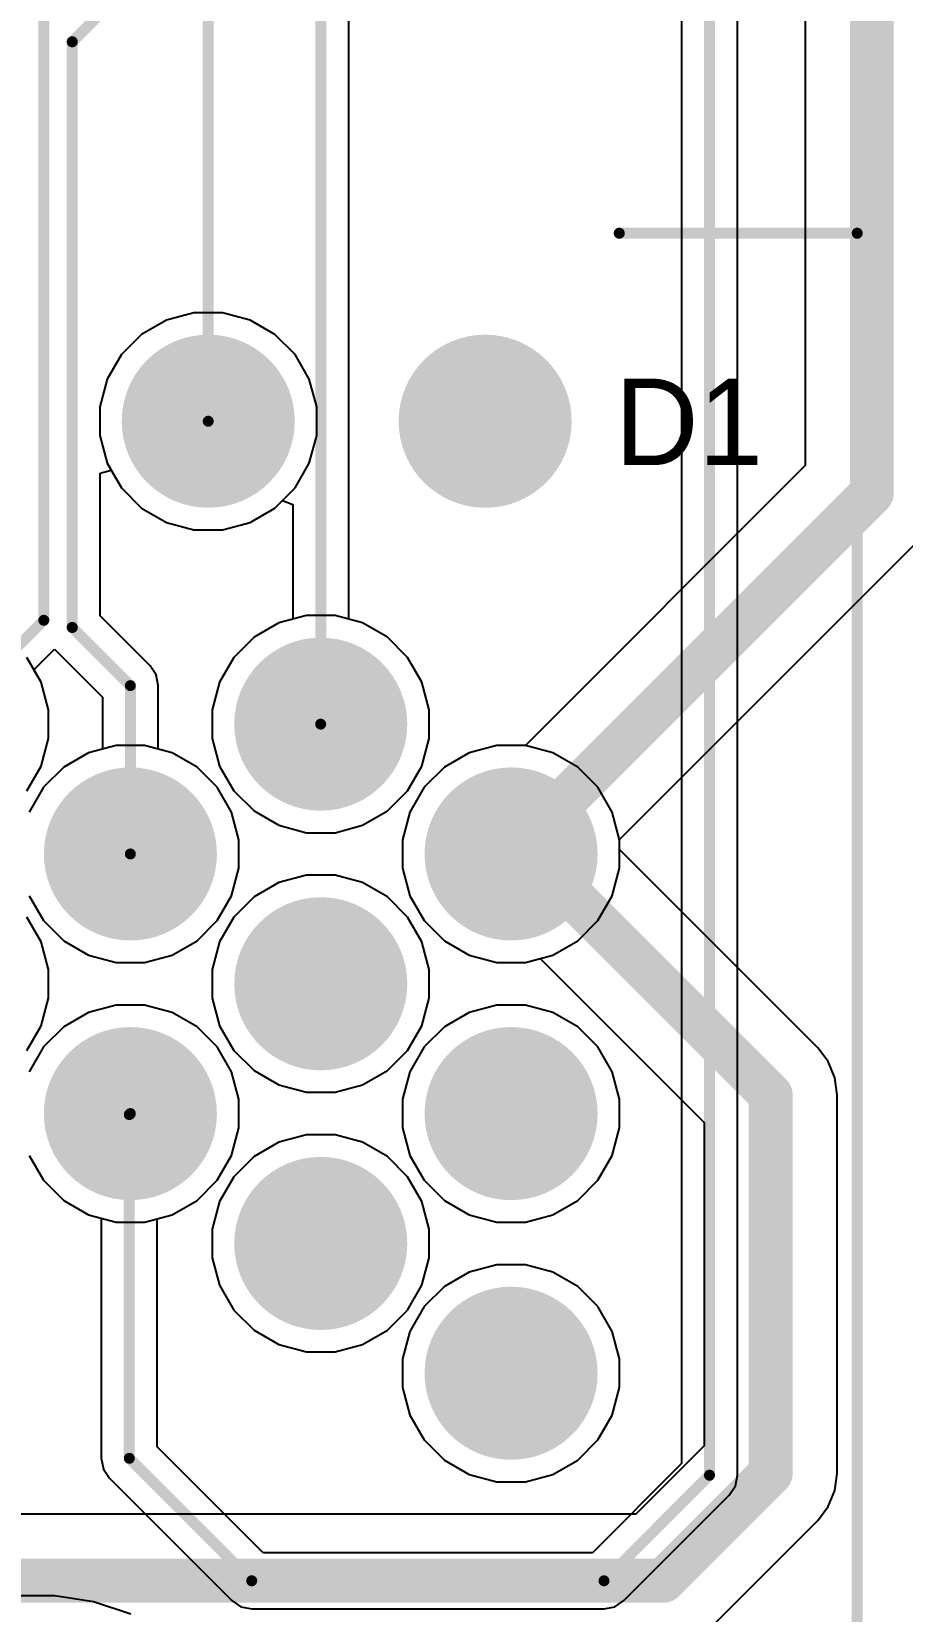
# Model space of a CAD drawing. Header units: millimetres. Extents: x 1 to 134, y -1 to 87.
# Drawn here: x 114.34 to 124.41, y 12.07 to 30.32 of the extents above; entities that cross this region are included whole.
import ezdxf

# ---------------------------------------------------------------- set-up
doc = ezdxf.new("R2010")
doc.units = ezdxf.units.MM
for name, color, linetype in [('BottomLayer', 5, 'Continuous'), ('BottomSolder', 6, 'Continuous'), ('MultiLayer', 9, 'Continuous'), ('PadHoleLayer', 156, 'Continuous'), ('TopLayer', 1, 'Continuous'), ('TopOverlay', 2, 'Continuous'), ('TopSolder', 216, 'Continuous')]:
    doc.layers.add(name, color=color, linetype=linetype)

# ---------------------------------------------------------------- blocks, each defined once
blk = doc.blocks.new('1_1376430_8_1')
at = {"layer": 'BottomLayer'}
h = blk.add_hatch(color=5, dxfattribs=at)
edge = h.paths.add_edge_path()
edge.add_arc((48.85, 8.225), 1, 0, 360)
h = blk.add_hatch(color=5, dxfattribs=at)
edge = h.paths.add_edge_path()
edge.add_arc((52.05, 8.225), 1, 0, 360)
h = blk.add_hatch(color=5, dxfattribs=at)
edge = h.paths.add_edge_path()
edge.add_arc((50.15, 4.725), 1, 0, 360)
h = blk.add_hatch(color=5, dxfattribs=at)
edge = h.paths.add_edge_path()
edge.add_arc((47.95, 3.225), 1, 0, 360)
h = blk.add_hatch(color=5, dxfattribs=at)
edge = h.paths.add_edge_path()
edge.add_arc((52.35, 3.225), 1, 0, 360)
h = blk.add_hatch(color=5, dxfattribs=at)
edge = h.paths.add_edge_path()
edge.add_arc((50.15, 1.725), 1, 0, 360)
h = blk.add_hatch(color=5, dxfattribs=at)
edge = h.paths.add_edge_path()
edge.add_arc((47.95, 0.225), 1, 0, 360)
h = blk.add_hatch(color=5, dxfattribs=at)
edge = h.paths.add_edge_path()
edge.add_arc((52.35, 0.225), 1, 0, 360)
h = blk.add_hatch(color=5, dxfattribs=at)
edge = h.paths.add_edge_path()
edge.add_arc((50.15, -1.275), 1, 0, 360)
h = blk.add_hatch(color=5, dxfattribs=at)
edge = h.paths.add_edge_path()
edge.add_arc((52.35, -2.775), 1, 0, 360)
at = {"layer": 'BottomSolder'}
h = blk.add_hatch(color=6, dxfattribs=at)
edge = h.paths.add_edge_path()
edge.add_arc((48.85, 8.225), 1, 0, 360)
h = blk.add_hatch(color=6, dxfattribs=at)
edge = h.paths.add_edge_path()
edge.add_arc((52.05, 8.225), 1, 0, 360)
h = blk.add_hatch(color=6, dxfattribs=at)
edge = h.paths.add_edge_path()
edge.add_arc((50.15, 4.725), 1, 0, 360)
h = blk.add_hatch(color=6, dxfattribs=at)
edge = h.paths.add_edge_path()
edge.add_arc((47.95, 3.225), 1, 0, 360)
h = blk.add_hatch(color=6, dxfattribs=at)
edge = h.paths.add_edge_path()
edge.add_arc((52.35, 3.225), 1, 0, 360)
h = blk.add_hatch(color=6, dxfattribs=at)
edge = h.paths.add_edge_path()
edge.add_arc((50.15, 1.725), 1, 0, 360)
h = blk.add_hatch(color=6, dxfattribs=at)
edge = h.paths.add_edge_path()
edge.add_arc((47.95, 0.225), 1, 0, 360)
h = blk.add_hatch(color=6, dxfattribs=at)
edge = h.paths.add_edge_path()
edge.add_arc((52.35, 0.225), 1, 0, 360)
h = blk.add_hatch(color=6, dxfattribs=at)
edge = h.paths.add_edge_path()
edge.add_arc((50.15, -1.275), 1, 0, 360)
h = blk.add_hatch(color=6, dxfattribs=at)
edge = h.paths.add_edge_path()
edge.add_arc((52.35, -2.775), 1, 0, 360)
at = {"layer": 'MultiLayer'}
h = blk.add_hatch(color=9, dxfattribs=at)
edge = h.paths.add_edge_path()
edge.add_arc((48.85, 8.225), 1, 0, 360)
h = blk.add_hatch(color=9, dxfattribs=at)
edge = h.paths.add_edge_path()
edge.add_arc((52.05, 8.225), 1, 0, 360)
h = blk.add_hatch(color=9, dxfattribs=at)
edge = h.paths.add_edge_path()
edge.add_arc((50.15, 4.725), 1, 0, 360)
h = blk.add_hatch(color=9, dxfattribs=at)
edge = h.paths.add_edge_path()
edge.add_arc((47.95, 3.225), 1, 0, 360)
h = blk.add_hatch(color=9, dxfattribs=at)
edge = h.paths.add_edge_path()
edge.add_arc((52.35, 3.225), 1, 0, 360)
h = blk.add_hatch(color=9, dxfattribs=at)
edge = h.paths.add_edge_path()
edge.add_arc((50.15, 1.725), 1, 0, 360)
h = blk.add_hatch(color=9, dxfattribs=at)
edge = h.paths.add_edge_path()
edge.add_arc((47.95, 0.225), 1, 0, 360)
h = blk.add_hatch(color=9, dxfattribs=at)
edge = h.paths.add_edge_path()
edge.add_arc((52.35, 0.225), 1, 0, 360)
h = blk.add_hatch(color=9, dxfattribs=at)
edge = h.paths.add_edge_path()
edge.add_arc((50.15, -1.275), 1, 0, 360)
h = blk.add_hatch(color=9, dxfattribs=at)
edge = h.paths.add_edge_path()
edge.add_arc((52.35, -2.775), 1, 0, 360)
at = {"layer": 'PadHoleLayer'}
h = blk.add_hatch(color=156, dxfattribs=at)
edge = h.paths.add_edge_path()
edge.add_arc((48.85, 8.225), 0.605, 0, 360)
h = blk.add_hatch(color=156, dxfattribs=at)
edge = h.paths.add_edge_path()
edge.add_arc((52.05, 8.225), 0.605, 0, 360)
h = blk.add_hatch(color=156, dxfattribs=at)
edge = h.paths.add_edge_path()
edge.add_arc((50.15, 4.725), 0.605, 0, 360)
h = blk.add_hatch(color=156, dxfattribs=at)
edge = h.paths.add_edge_path()
edge.add_arc((47.95, 3.225), 0.605, 0, 360)
h = blk.add_hatch(color=156, dxfattribs=at)
edge = h.paths.add_edge_path()
edge.add_arc((52.35, 3.225), 0.605, 0, 360)
h = blk.add_hatch(color=156, dxfattribs=at)
edge = h.paths.add_edge_path()
edge.add_arc((50.15, 1.725), 0.605, 0, 360)
h = blk.add_hatch(color=156, dxfattribs=at)
edge = h.paths.add_edge_path()
edge.add_arc((47.95, 0.225), 0.605, 0, 360)
h = blk.add_hatch(color=156, dxfattribs=at)
edge = h.paths.add_edge_path()
edge.add_arc((52.35, 0.225), 0.605, 0, 360)
h = blk.add_hatch(color=156, dxfattribs=at)
edge = h.paths.add_edge_path()
edge.add_arc((50.15, -1.275), 0.605, 0, 360)
h = blk.add_hatch(color=156, dxfattribs=at)
edge = h.paths.add_edge_path()
edge.add_arc((52.35, -2.775), 0.605, 0, 360)
at = {"layer": 'TopLayer'}
h = blk.add_hatch(color=1, dxfattribs=at)
edge = h.paths.add_edge_path()
edge.add_arc((48.85, 8.225), 1, 0, 360)
h = blk.add_hatch(color=1, dxfattribs=at)
edge = h.paths.add_edge_path()
edge.add_arc((52.05, 8.225), 1, 0, 360)
h = blk.add_hatch(color=1, dxfattribs=at)
edge = h.paths.add_edge_path()
edge.add_arc((50.15, 4.725), 1, 0, 360)
h = blk.add_hatch(color=1, dxfattribs=at)
edge = h.paths.add_edge_path()
edge.add_arc((47.95, 3.225), 1, 0, 360)
h = blk.add_hatch(color=1, dxfattribs=at)
edge = h.paths.add_edge_path()
edge.add_arc((52.35, 3.225), 1, 0, 360)
h = blk.add_hatch(color=1, dxfattribs=at)
edge = h.paths.add_edge_path()
edge.add_arc((50.15, 1.725), 1, 0, 360)
h = blk.add_hatch(color=1, dxfattribs=at)
edge = h.paths.add_edge_path()
edge.add_arc((47.95, 0.225), 1, 0, 360)
h = blk.add_hatch(color=1, dxfattribs=at)
edge = h.paths.add_edge_path()
edge.add_arc((52.35, 0.225), 1, 0, 360)
h = blk.add_hatch(color=1, dxfattribs=at)
edge = h.paths.add_edge_path()
edge.add_arc((50.15, -1.275), 1, 0, 360)
h = blk.add_hatch(color=1, dxfattribs=at)
edge = h.paths.add_edge_path()
edge.add_arc((52.35, -2.775), 1, 0, 360)
at = {"layer": 'TopSolder'}
h = blk.add_hatch(color=216, dxfattribs=at)
edge = h.paths.add_edge_path()
edge.add_arc((48.85, 8.225), 1, 0, 360)
h = blk.add_hatch(color=216, dxfattribs=at)
edge = h.paths.add_edge_path()
edge.add_arc((52.05, 8.225), 1, 0, 360)
h = blk.add_hatch(color=216, dxfattribs=at)
edge = h.paths.add_edge_path()
edge.add_arc((50.15, 4.725), 1, 0, 360)
h = blk.add_hatch(color=216, dxfattribs=at)
edge = h.paths.add_edge_path()
edge.add_arc((47.95, 3.225), 1, 0, 360)
h = blk.add_hatch(color=216, dxfattribs=at)
edge = h.paths.add_edge_path()
edge.add_arc((52.35, 3.225), 1, 0, 360)
h = blk.add_hatch(color=216, dxfattribs=at)
edge = h.paths.add_edge_path()
edge.add_arc((50.15, 1.725), 1, 0, 360)
h = blk.add_hatch(color=216, dxfattribs=at)
edge = h.paths.add_edge_path()
edge.add_arc((47.95, 0.225), 1, 0, 360)
h = blk.add_hatch(color=216, dxfattribs=at)
edge = h.paths.add_edge_path()
edge.add_arc((52.35, 0.225), 1, 0, 360)
h = blk.add_hatch(color=216, dxfattribs=at)
edge = h.paths.add_edge_path()
edge.add_arc((50.15, -1.275), 1, 0, 360)
h = blk.add_hatch(color=216, dxfattribs=at)
edge = h.paths.add_edge_path()
edge.add_arc((52.35, -2.775), 1, 0, 360)
at = {"layer": 'TopOverlay', "const_width": 0.127}
for points in [[(53.6, 10.397), (56.35, 10.397)], [(53.6, 10.397), (56.35, 10.397)], [(56.35, -18.833), (56.35, 10.397)], [(56.35, -18.833), (56.35, 10.397)]]:
    blk.add_lwpolyline(points, dxfattribs=at)
at = {"layer": 'TopOverlay', "const_width": 0.0635}
for points in [[(53.568, 10.397, 1), (53.632, 10.397, 1)], [(53.568, 10.397, 1), (53.632, 10.397, 1)], [(56.318, 10.397, 1), (56.382, 10.397, 1)], [(56.318, 10.397, 1), (56.382, 10.397, 1)], [(56.318, 10.397, 1), (56.382, 10.397, 1)], [(56.318, 10.397, 1), (56.382, 10.397, 1)]]:
    blk.add_lwpolyline(points, format="xyb", close=True, dxfattribs=at)
at = {"layer": 'TopOverlay'}
blk.add_text('D1', height=1, dxfattribs=at).set_placement((53.55, 7.718))

msp = doc.modelspace()

# ---------------------------------------------------------------- linework, layer by layer
at = {"layer": 'BottomLayer'}
for p, q in [((122.502, 13.644), (122.502, 70.028)), ((121.854, 69.894), (121.854, 13.778)), ((116.22, 27.076), (115.901, 26.991)), ((116.55, 27.076), (116.22, 27.076)), ((116.869, 26.991), (116.55, 27.076)), ((115.901, 26.991), (115.615, 26.825)), ((117.155, 26.825), (116.869, 26.991)), ((115.615, 26.825), (115.381, 26.592)), ((117.388, 26.592), (117.155, 26.825)), ((115.381, 26.592), (115.216, 26.306)), ((117.553, 26.306), (117.388, 26.592)), ((115.216, 26.306), (115.131, 25.987)), ((117.639, 25.987), (117.553, 26.306)), ((115.131, 25.987), (115.131, 25.657)), ((117.639, 25.657), (117.639, 25.987)), ((115.131, 25.657), (115.216, 25.338)), ((117.553, 25.338), (117.639, 25.657)), ((115.216, 25.338), (115.381, 25.052)), ((117.388, 25.052), (117.553, 25.338)), ((115.381, 25.052), (115.615, 24.819)), ((117.155, 24.819), (117.388, 25.052)), ((115.615, 24.819), (115.901, 24.653)), ((115.901, 24.653), (116.22, 24.568)), ((116.55, 24.568), (116.869, 24.653)), ((116.869, 24.653), (117.155, 24.819)), ((116.22, 24.568), (116.55, 24.568)), ((117.52, 23.576), (117.201, 23.491)), ((117.85, 23.576), (117.52, 23.576)), ((118.169, 23.491), (117.85, 23.576)), ((117.201, 23.491), (116.915, 23.325)), ((118.455, 23.325), (118.169, 23.491)), ((116.915, 23.325), (116.681, 23.092)), ((118.688, 23.092), (118.455, 23.325)), ((114.453, 22.806), (114.288, 23.092)), ((116.681, 23.092), (116.516, 22.806)), ((118.853, 22.806), (118.688, 23.092)), ((114.539, 22.487), (114.453, 22.806)), ((116.516, 22.806), (116.431, 22.487)), ((118.939, 22.487), (118.853, 22.806)), ((114.539, 22.157), (114.539, 22.487)), ((116.431, 22.487), (116.431, 22.157)), ((118.939, 22.157), (118.939, 22.487)), ((114.453, 21.838), (114.539, 22.157)), ((116.431, 22.157), (116.516, 21.838)), ((118.853, 21.838), (118.939, 22.157)), ((115.001, 21.991), (114.715, 21.825)), ((115.32, 22.076), (115.001, 21.991)), ((115.65, 22.076), (115.32, 22.076)), ((115.969, 21.991), (115.65, 22.076)), ((116.255, 21.825), (115.969, 21.991)), ((119.401, 21.991), (119.115, 21.825)), ((119.72, 22.076), (119.401, 21.991)), ((120.05, 22.076), (119.72, 22.076)), ((120.369, 21.991), (120.05, 22.076)), ((120.655, 21.825), (120.369, 21.991)), ((114.288, 21.552), (114.453, 21.838)), ((114.715, 21.825), (114.481, 21.592)), ((116.488, 21.592), (116.255, 21.825)), ((116.516, 21.838), (116.681, 21.552)), ((118.688, 21.552), (118.853, 21.838)), ((119.115, 21.825), (118.881, 21.592)), ((120.888, 21.592), (120.655, 21.825)), ((114.481, 21.592), (114.316, 21.306)), ((116.653, 21.306), (116.488, 21.592)), ((116.681, 21.552), (116.915, 21.319)), ((118.455, 21.319), (118.688, 21.552)), ((118.881, 21.592), (118.716, 21.306)), ((121.053, 21.306), (120.888, 21.592)), ((116.739, 20.987), (116.653, 21.306)), ((116.915, 21.319), (117.201, 21.153)), ((118.169, 21.153), (118.455, 21.319)), ((118.716, 21.306), (118.631, 20.987)), ((121.139, 20.987), (121.053, 21.306)), ((117.201, 21.153), (117.52, 21.068)), ((117.52, 21.068), (117.85, 21.068)), ((117.85, 21.068), (118.169, 21.153)), ((116.739, 20.657), (116.739, 20.987)), ((118.631, 20.987), (118.631, 20.657)), ((121.139, 20.657), (121.139, 20.987)), ((116.653, 20.338), (116.739, 20.657)), ((118.631, 20.657), (118.716, 20.338)), ((121.053, 20.338), (121.139, 20.657)), ((117.201, 20.491), (116.915, 20.325)), ((117.52, 20.576), (117.201, 20.491)), ((117.85, 20.576), (117.52, 20.576)), ((118.169, 20.491), (117.85, 20.576)), ((118.455, 20.325), (118.169, 20.491)), ((114.316, 20.338), (114.481, 20.052)), ((116.488, 20.052), (116.653, 20.338)), ((116.915, 20.325), (116.681, 20.092)), ((118.688, 20.092), (118.455, 20.325)), ((118.716, 20.338), (118.881, 20.052)), ((120.888, 20.052), (121.053, 20.338)), ((114.453, 19.806), (114.288, 20.092)), ((116.681, 20.092), (116.516, 19.806)), ((118.853, 19.806), (118.688, 20.092)), ((114.481, 20.052), (114.715, 19.819)), ((116.255, 19.819), (116.488, 20.052)), ((118.881, 20.052), (119.115, 19.819)), ((120.655, 19.819), (120.888, 20.052)), ((114.539, 19.487), (114.453, 19.806)), ((114.715, 19.819), (115.001, 19.653)), ((115.969, 19.653), (116.255, 19.819)), ((116.516, 19.806), (116.431, 19.487)), ((118.939, 19.487), (118.853, 19.806)), ((119.115, 19.819), (119.401, 19.653)), ((120.369, 19.653), (120.655, 19.819)), ((115.001, 19.653), (115.32, 19.568)), ((115.32, 19.568), (115.65, 19.568)), ((115.65, 19.568), (115.969, 19.653)), ((119.401, 19.653), (119.72, 19.568)), ((119.72, 19.568), (120.05, 19.568)), ((120.05, 19.568), (120.369, 19.653)), ((114.539, 19.157), (114.539, 19.487)), ((116.431, 19.487), (116.431, 19.157)), ((118.939, 19.157), (118.939, 19.487)), ((114.453, 18.838), (114.539, 19.157)), ((115.001, 18.991), (114.715, 18.825)), ((115.32, 19.076), (115.001, 18.991)), ((115.65, 19.076), (115.32, 19.076)), ((115.969, 18.991), (115.65, 19.076)), ((116.255, 18.825), (115.969, 18.991)), ((116.431, 19.157), (116.516, 18.838)), ((118.853, 18.838), (118.939, 19.157)), ((119.401, 18.991), (119.115, 18.825)), ((119.72, 19.076), (119.401, 18.991)), ((120.05, 19.076), (119.72, 19.076)), ((120.369, 18.991), (120.05, 19.076)), ((120.655, 18.825), (120.369, 18.991)), ((114.288, 18.552), (114.453, 18.838)), ((114.715, 18.825), (114.481, 18.592)), ((116.488, 18.592), (116.255, 18.825)), ((116.516, 18.838), (116.681, 18.552)), ((118.688, 18.552), (118.853, 18.838)), ((119.115, 18.825), (118.881, 18.592)), ((120.888, 18.592), (120.655, 18.825)), ((114.481, 18.592), (114.316, 18.306)), ((116.653, 18.306), (116.488, 18.592)), ((116.681, 18.552), (116.915, 18.319)), ((118.455, 18.319), (118.688, 18.552)), ((118.881, 18.592), (118.716, 18.306)), ((121.053, 18.306), (120.888, 18.592)), ((116.739, 17.987), (116.653, 18.306)), ((116.915, 18.319), (117.201, 18.153)), ((118.169, 18.153), (118.455, 18.319)), ((118.716, 18.306), (118.631, 17.987)), ((121.139, 17.987), (121.053, 18.306)), ((117.201, 18.153), (117.52, 18.068)), ((117.85, 18.068), (118.169, 18.153)), ((116.739, 17.657), (116.739, 17.987)), ((117.52, 18.068), (117.85, 18.068)), ((118.631, 17.987), (118.631, 17.657)), ((121.139, 17.657), (121.139, 17.987)), ((116.653, 17.338), (116.739, 17.657)), ((117.52, 17.576), (117.201, 17.491)), ((117.85, 17.576), (117.52, 17.576)), ((118.169, 17.491), (117.85, 17.576)), ((118.631, 17.657), (118.716, 17.338)), ((121.053, 17.338), (121.139, 17.657)), ((117.201, 17.491), (116.915, 17.325)), ((118.455, 17.325), (118.169, 17.491)), ((114.316, 17.338), (114.481, 17.052)), ((116.488, 17.052), (116.653, 17.338)), ((116.915, 17.325), (116.681, 17.092)), ((118.688, 17.092), (118.455, 17.325)), ((118.716, 17.338), (118.881, 17.052)), ((120.888, 17.052), (121.053, 17.338)), ((114.481, 17.052), (114.715, 16.819)), ((116.255, 16.819), (116.488, 17.052)), ((116.681, 17.092), (116.516, 16.806)), ((118.853, 16.806), (118.688, 17.092)), ((118.881, 17.052), (119.115, 16.819)), ((120.655, 16.819), (120.888, 17.052)), ((114.715, 16.819), (115.001, 16.653)), ((115.969, 16.653), (116.255, 16.819)), ((116.516, 16.806), (116.431, 16.487)), ((118.939, 16.487), (118.853, 16.806)), ((119.115, 16.819), (119.401, 16.653)), ((120.369, 16.653), (120.655, 16.819)), ((115.001, 16.653), (115.149, 16.614)), ((115.149, 16.614), (115.149, 13.839)), ((115.796, 16.607), (115.969, 16.653)), ((119.401, 16.653), (119.72, 16.568)), ((120.05, 16.568), (120.369, 16.653)), ((115.796, 13.973), (115.796, 16.607)), ((116.431, 16.487), (116.431, 16.157)), ((118.939, 16.157), (118.939, 16.487)), ((119.72, 16.568), (120.05, 16.568)), ((116.431, 16.157), (116.516, 15.838)), ((118.853, 15.838), (118.939, 16.157)), ((119.72, 16.076), (119.401, 15.991)), ((120.05, 16.076), (119.72, 16.076)), ((120.369, 15.991), (120.05, 16.076)), ((119.401, 15.991), (119.115, 15.825)), ((120.655, 15.825), (120.369, 15.991)), ((116.516, 15.838), (116.681, 15.552)), ((118.688, 15.552), (118.853, 15.838)), ((119.115, 15.825), (118.881, 15.592)), ((120.888, 15.592), (120.655, 15.825)), ((116.681, 15.552), (116.915, 15.319)), ((118.455, 15.319), (118.688, 15.552)), ((118.881, 15.592), (118.716, 15.306)), ((121.053, 15.306), (120.888, 15.592)), ((116.915, 15.319), (117.201, 15.153)), ((117.201, 15.153), (117.52, 15.068)), ((117.85, 15.068), (118.169, 15.153)), ((118.169, 15.153), (118.455, 15.319)), ((118.716, 15.306), (118.631, 14.987)), ((121.139, 14.987), (121.053, 15.306)), ((117.52, 15.068), (117.85, 15.068)), ((118.631, 14.987), (118.631, 14.657)), ((121.139, 14.657), (121.139, 14.987)), ((118.631, 14.657), (118.716, 14.338)), ((121.053, 14.338), (121.139, 14.657)), ((118.716, 14.338), (118.881, 14.052)), ((120.888, 14.052), (121.053, 14.338)), ((117.021, 12.748), (115.796, 13.973)), ((118.881, 14.052), (119.115, 13.819)), ((120.655, 13.819), (120.888, 14.052)), ((115.149, 13.839), (115.173, 13.715)), ((115.173, 13.715), (115.243, 13.61)), ((119.115, 13.819), (119.401, 13.653)), ((120.369, 13.653), (120.655, 13.819)), ((121.854, 13.778), (120.825, 12.748)), ((115.243, 13.61), (116.658, 12.195)), ((119.401, 13.653), (119.72, 13.568)), ((119.72, 13.568), (120.05, 13.568)), ((120.05, 13.568), (120.369, 13.653)), ((122.407, 13.415), (122.477, 13.52)), ((122.477, 13.52), (122.502, 13.644)), ((121.188, 12.195), (122.407, 13.415)), ((120.825, 12.748), (117.021, 12.748)), ((114.611, 12.251), (114.158, 12.251)), ((115.059, 12.18), (114.611, 12.251)), ((115.49, 12.04), (115.059, 12.18)), ((116.658, 12.195), (116.763, 12.125)), ((116.763, 12.125), (116.887, 12.101)), ((116.887, 12.101), (120.959, 12.101)), ((120.959, 12.101), (121.082, 12.125)), ((121.082, 12.125), (121.188, 12.195))]:
    msp.add_line(p, q, dxfattribs=at)
at = {"layer": 'BottomLayer', "const_width": 0.127}
for points in [[(122.178, 13.644), (122.178, 70.028)], [(115.472, 17.81), (115.485, 17.822)], [(115.472, 13.839), (115.472, 17.81)], [(115.472, 13.839), (116.887, 12.424)], [(120.959, 12.424), (122.178, 13.644)], [(116.887, 12.424), (120.959, 12.424)]]:
    msp.add_lwpolyline(points, dxfattribs=at)
at = {"layer": 'BottomLayer', "const_width": 0.0635}
for points in [[(115.441, 17.81, 1), (115.504, 17.81, 1)], [(115.441, 17.81, 1), (115.504, 17.81, 1)], [(115.453, 17.822, 1), (115.516, 17.822, 1)], [(115.441, 13.839, 1), (115.504, 13.839, 1)], [(115.441, 13.839, 1), (115.504, 13.839, 1)], [(122.146, 13.644, 1), (122.21, 13.644, 1)], [(122.146, 13.644, 1), (122.21, 13.644, 1)], [(116.855, 12.424, 1), (116.919, 12.424, 1)], [(116.855, 12.424, 1), (116.919, 12.424, 1)], [(120.927, 12.424, 1), (120.99, 12.424, 1)], [(120.927, 12.424, 1), (120.99, 12.424, 1)]]:
    msp.add_lwpolyline(points, format="xyb", close=True, dxfattribs=at)
at = {"layer": 'TopLayer'}
for p, q in [((123.285, 34.167), (123.285, 25.309)), ((118.008, 23.533), (118.008, 31.368)), ((115.137, 25.221), (115.264, 25.255)), ((115.137, 23.573), (115.137, 25.221)), ((115.264, 25.255), (115.381, 25.052)), ((123.285, 25.309), (120.051, 22.076)), ((115.381, 25.052), (115.615, 24.819)), ((117.155, 24.819), (117.244, 24.907)), ((117.244, 24.907), (117.361, 24.859)), ((117.361, 24.859), (117.361, 23.533)), ((115.615, 24.819), (115.901, 24.653)), ((115.901, 24.653), (116.22, 24.568)), ((116.55, 24.568), (116.869, 24.653)), ((116.869, 24.653), (117.155, 24.819)), ((116.22, 24.568), (116.55, 24.568)), ((121.138, 20.989), (124.597, 24.447)), ((115.714, 22.996), (115.137, 23.573)), ((117.201, 23.491), (116.915, 23.325)), ((117.361, 23.533), (117.201, 23.491)), ((118.169, 23.491), (118.008, 23.533)), ((118.455, 23.325), (118.169, 23.491)), ((114.37, 22.95), (114.607, 23.187)), ((114.607, 23.187), (115.161, 22.633)), ((116.915, 23.325), (116.681, 23.092)), ((118.688, 23.092), (118.455, 23.325)), ((116.681, 23.092), (116.516, 22.806)), ((118.853, 22.806), (118.688, 23.092)), ((114.453, 22.806), (114.37, 22.95)), ((115.784, 22.891), (115.714, 22.996)), ((115.808, 22.767), (115.784, 22.891)), ((114.539, 22.487), (114.453, 22.806)), ((115.808, 22.033), (115.808, 22.767)), ((116.516, 22.806), (116.431, 22.487)), ((118.939, 22.487), (118.853, 22.806)), ((114.539, 22.157), (114.539, 22.487)), ((115.161, 22.633), (115.161, 22.033)), ((116.431, 22.487), (116.431, 22.157)), ((118.939, 22.157), (118.939, 22.487)), ((114.453, 21.838), (114.539, 22.157)), ((116.431, 22.157), (116.516, 21.838)), ((118.853, 21.838), (118.939, 22.157)), ((115.001, 21.991), (114.715, 21.825)), ((115.161, 22.033), (115.001, 21.991)), ((115.969, 21.991), (115.808, 22.033)), ((116.255, 21.825), (115.969, 21.991)), ((119.401, 21.991), (119.115, 21.825)), ((119.72, 22.076), (119.401, 21.991)), ((120.05, 22.076), (119.72, 22.076)), ((120.051, 22.076), (120.05, 22.076)), ((114.288, 21.552), (114.453, 21.838)), ((114.715, 21.825), (114.481, 21.592)), ((116.488, 21.592), (116.255, 21.825)), ((116.516, 21.838), (116.681, 21.552)), ((118.688, 21.552), (118.853, 21.838)), ((119.115, 21.825), (118.881, 21.592)), ((114.481, 21.592), (114.316, 21.306)), ((116.653, 21.306), (116.488, 21.592)), ((116.681, 21.552), (116.915, 21.319)), ((118.455, 21.319), (118.688, 21.552)), ((118.881, 21.592), (118.716, 21.306)), ((116.739, 20.987), (116.653, 21.306)), ((116.915, 21.319), (117.201, 21.153)), ((118.169, 21.153), (118.455, 21.319)), ((118.716, 21.306), (118.631, 20.987)), ((117.201, 21.153), (117.52, 21.068)), ((117.52, 21.068), (117.85, 21.068)), ((117.85, 21.068), (118.169, 21.153)), ((116.739, 20.657), (116.739, 20.987)), ((118.631, 20.987), (118.631, 20.657)), ((121.139, 20.987), (121.138, 20.989)), ((121.139, 20.872), (121.139, 20.987)), ((123.429, 18.582), (121.139, 20.872)), ((116.653, 20.338), (116.739, 20.657)), ((118.631, 20.657), (118.716, 20.338)), ((117.201, 20.491), (116.915, 20.325)), ((117.52, 20.576), (117.201, 20.491)), ((117.85, 20.576), (117.52, 20.576)), ((118.169, 20.491), (117.85, 20.576)), ((118.455, 20.325), (118.169, 20.491)), ((114.316, 20.338), (114.481, 20.052)), ((116.488, 20.052), (116.653, 20.338)), ((116.915, 20.325), (116.681, 20.092)), ((118.688, 20.092), (118.455, 20.325)), ((118.716, 20.338), (118.881, 20.052)), ((114.453, 19.806), (114.288, 20.092)), ((116.681, 20.092), (116.516, 19.806)), ((118.853, 19.806), (118.688, 20.092)), ((114.481, 20.052), (114.715, 19.819)), ((116.255, 19.819), (116.488, 20.052)), ((118.881, 20.052), (119.115, 19.819)), ((114.539, 19.487), (114.453, 19.806)), ((114.715, 19.819), (115.001, 19.653)), ((115.969, 19.653), (116.255, 19.819)), ((116.516, 19.806), (116.431, 19.487)), ((118.939, 19.487), (118.853, 19.806)), ((119.115, 19.819), (119.401, 19.653)), ((115.001, 19.653), (115.32, 19.568)), ((115.32, 19.568), (115.65, 19.568)), ((115.65, 19.568), (115.969, 19.653)), ((119.401, 19.653), (119.72, 19.568)), ((119.72, 19.568), (120.05, 19.568)), ((120.05, 19.568), (120.222, 19.614)), ((120.222, 19.614), (122.117, 17.72)), ((114.539, 19.157), (114.539, 19.487)), ((116.431, 19.487), (116.431, 19.157)), ((118.939, 19.157), (118.939, 19.487)), ((114.453, 18.838), (114.539, 19.157)), ((115.001, 18.991), (114.715, 18.825)), ((115.32, 19.076), (115.001, 18.991)), ((115.65, 19.076), (115.32, 19.076)), ((115.969, 18.991), (115.65, 19.076)), ((116.255, 18.825), (115.969, 18.991)), ((116.431, 19.157), (116.516, 18.838)), ((118.853, 18.838), (118.939, 19.157)), ((119.401, 18.991), (119.115, 18.825)), ((119.72, 19.076), (119.401, 18.991)), ((120.05, 19.076), (119.72, 19.076)), ((120.369, 18.991), (120.05, 19.076)), ((120.655, 18.825), (120.369, 18.991)), ((114.288, 18.552), (114.453, 18.838)), ((114.715, 18.825), (114.481, 18.592)), ((116.488, 18.592), (116.255, 18.825)), ((116.516, 18.838), (116.681, 18.552)), ((118.688, 18.552), (118.853, 18.838)), ((119.115, 18.825), (118.881, 18.592)), ((120.888, 18.592), (120.655, 18.825)), ((114.481, 18.592), (114.316, 18.306)), ((116.653, 18.306), (116.488, 18.592)), ((116.681, 18.552), (116.915, 18.319)), ((118.455, 18.319), (118.688, 18.552)), ((118.881, 18.592), (118.716, 18.306)), ((121.053, 18.306), (120.888, 18.592)), ((123.551, 18.423), (123.429, 18.582)), ((116.739, 17.987), (116.653, 18.306)), ((116.915, 18.319), (117.201, 18.153)), ((118.169, 18.153), (118.455, 18.319)), ((118.716, 18.306), (118.631, 17.987)), ((121.139, 17.987), (121.053, 18.306)), ((123.628, 18.237), (123.551, 18.423)), ((117.201, 18.153), (117.52, 18.068)), ((117.85, 18.068), (118.169, 18.153)), ((123.654, 18.038), (123.628, 18.237)), ((116.739, 17.657), (116.739, 17.987)), ((117.52, 18.068), (117.85, 18.068)), ((118.631, 17.987), (118.631, 17.657)), ((121.139, 17.657), (121.139, 17.987)), ((123.654, 13.665), (123.654, 18.038)), ((123.654, 18.038), (123.654, 18.038)), ((122.117, 17.72), (122.117, 13.983)), ((116.653, 17.338), (116.739, 17.657)), ((117.52, 17.576), (117.201, 17.491)), ((117.85, 17.576), (117.52, 17.576)), ((118.169, 17.491), (117.85, 17.576)), ((118.631, 17.657), (118.716, 17.338)), ((121.053, 17.338), (121.139, 17.657)), ((117.201, 17.491), (116.915, 17.325)), ((118.455, 17.325), (118.169, 17.491)), ((114.316, 17.338), (114.481, 17.052)), ((116.488, 17.052), (116.653, 17.338)), ((116.915, 17.325), (116.681, 17.092)), ((118.688, 17.092), (118.455, 17.325)), ((118.716, 17.338), (118.881, 17.052)), ((120.888, 17.052), (121.053, 17.338)), ((114.481, 17.052), (114.715, 16.819)), ((116.255, 16.819), (116.488, 17.052)), ((116.681, 17.092), (116.516, 16.806)), ((118.853, 16.806), (118.688, 17.092)), ((118.881, 17.052), (119.115, 16.819)), ((120.655, 16.819), (120.888, 17.052)), ((114.715, 16.819), (115.001, 16.653)), ((115.969, 16.653), (116.255, 16.819)), ((116.516, 16.806), (116.431, 16.487)), ((118.939, 16.487), (118.853, 16.806)), ((119.115, 16.819), (119.401, 16.653)), ((120.369, 16.653), (120.655, 16.819)), ((115.001, 16.653), (115.32, 16.568)), ((115.65, 16.568), (115.969, 16.653)), ((119.401, 16.653), (119.72, 16.568)), ((120.05, 16.568), (120.369, 16.653)), ((115.32, 16.568), (115.65, 16.568)), ((116.431, 16.487), (116.431, 16.157)), ((118.939, 16.157), (118.939, 16.487)), ((119.72, 16.568), (120.05, 16.568)), ((116.431, 16.157), (116.516, 15.838)), ((118.853, 15.838), (118.939, 16.157)), ((119.72, 16.076), (119.401, 15.991)), ((120.05, 16.076), (119.72, 16.076)), ((120.369, 15.991), (120.05, 16.076)), ((119.401, 15.991), (119.115, 15.825)), ((120.655, 15.825), (120.369, 15.991)), ((116.516, 15.838), (116.681, 15.552)), ((118.688, 15.552), (118.853, 15.838)), ((119.115, 15.825), (118.881, 15.592)), ((120.888, 15.592), (120.655, 15.825)), ((116.681, 15.552), (116.915, 15.319)), ((118.455, 15.319), (118.688, 15.552)), ((118.881, 15.592), (118.716, 15.306)), ((121.053, 15.306), (120.888, 15.592)), ((116.915, 15.319), (117.201, 15.153)), ((117.201, 15.153), (117.52, 15.068)), ((117.85, 15.068), (118.169, 15.153)), ((118.169, 15.153), (118.455, 15.319)), ((118.716, 15.306), (118.631, 14.987)), ((121.139, 14.987), (121.053, 15.306)), ((117.52, 15.068), (117.85, 15.068)), ((118.631, 14.987), (118.631, 14.657)), ((121.139, 14.657), (121.139, 14.987)), ((118.631, 14.657), (118.716, 14.338)), ((121.053, 14.338), (121.139, 14.657)), ((118.716, 14.338), (118.881, 14.052)), ((120.888, 14.052), (121.053, 14.338)), ((118.881, 14.052), (119.115, 13.819)), ((120.655, 13.819), (120.888, 14.052)), ((122.117, 13.983), (121.326, 13.193)), ((119.115, 13.819), (119.401, 13.653)), ((120.369, 13.653), (120.655, 13.819)), ((119.401, 13.653), (119.72, 13.568)), ((119.72, 13.568), (120.05, 13.568)), ((120.05, 13.568), (120.369, 13.653)), ((123.628, 13.466), (123.654, 13.665)), ((123.551, 13.281), (123.628, 13.466)), ((121.326, 13.193), (110.079, 13.193)), ((123.429, 13.122), (123.551, 13.281)), ((122.188, 11.881), (123.429, 13.122))]:
    msp.add_line(p, q, dxfattribs=at)
for points, const_width in [([(114.813, 30.206), (123.219, 38.612)], 0.127), ([(124.054, 24.991), (124.054, 34.167)], 0.508), ([(117.685, 22.322), (117.685, 31.502)], 0.127), ([(116.385, 25.822), (116.385, 30.965)], 0.127), ([(114.485, 23.522), (114.485, 30.639)], 0.127), ([(114.813, 23.439), (114.813, 30.206)], 0.127), ([(119.885, 20.822), (124.054, 24.991)], 0.508), ([(113.285, 22.322), (114.485, 23.522)], 0.127), ([(114.813, 23.439), (115.485, 22.767)], 0.127), ([(115.485, 20.822), (115.485, 22.767)], 0.127), ([(119.885, 20.822), (120.101, 20.822)], 0.508), ([(120.101, 20.822), (122.885, 18.038)], 0.508), ([(122.885, 13.665), (122.885, 18.038)], 0.508), ([(115.479, 17.816), (115.485, 17.822)], 0.127), ([(121.645, 12.424), (122.885, 13.665)], 0.508), ([(102.309, 12.424), (121.645, 12.424)], 0.508)]:
    msp.add_lwpolyline(points, dxfattribs=dict(at, const_width=const_width))
for points, const_width in [([(114.781, 30.206, 1), (114.845, 30.206, 1)], 0.0635), ([(114.781, 30.206, 1), (114.845, 30.206, 1)], 0.0635), ([(116.353, 25.822, 1), (116.416, 25.822, 1)], 0.0635), ([(123.927, 24.991, 1), (124.181, 24.991, 1)], 0.254), ([(123.927, 24.991, 1), (124.181, 24.991, 1)], 0.254), ([(114.453, 23.522, 1), (114.516, 23.522, 1)], 0.0635), ([(114.453, 23.522, 1), (114.516, 23.522, 1)], 0.0635), ([(114.781, 23.439, 1), (114.845, 23.439, 1)], 0.0635), ([(114.781, 23.439, 1), (114.845, 23.439, 1)], 0.0635), ([(115.453, 22.767, 1), (115.516, 22.767, 1)], 0.0635), ([(115.453, 22.767, 1), (115.516, 22.767, 1)], 0.0635), ([(117.653, 22.322, 1), (117.716, 22.322, 1)], 0.0635), ([(119.758, 20.822, 1), (120.012, 20.822, 1)], 0.254), ([(119.758, 20.822, 1), (120.012, 20.822, 1)], 0.254), ([(119.974, 20.822, 1), (120.228, 20.822, 1)], 0.254), ([(119.974, 20.822, 1), (120.228, 20.822, 1)], 0.254), ([(115.453, 20.822, 1), (115.516, 20.822, 1)], 0.0635), ([(122.758, 18.038, 1), (123.012, 18.038, 1)], 0.254), ([(122.758, 18.038, 1), (123.012, 18.038, 1)], 0.254), ([(115.447, 17.816, 1), (115.51, 17.816, 1)], 0.0635), ([(115.453, 17.822, 1), (115.516, 17.822, 1)], 0.0635), ([(122.758, 13.665, 1), (123.012, 13.665, 1)], 0.254), ([(122.758, 13.665, 1), (123.012, 13.665, 1)], 0.254), ([(121.518, 12.424, 1), (121.772, 12.424, 1)], 0.254), ([(121.518, 12.424, 1), (121.772, 12.424, 1)], 0.254)]:
    msp.add_lwpolyline(points, format="xyb", close=True, dxfattribs=dict(at, const_width=const_width))

# ---------------------------------------------------------------- block references
msp.add_blockref('1_1376430_8_1', (67.535, 17.597))

doc.saveas('drawing.dxf')
